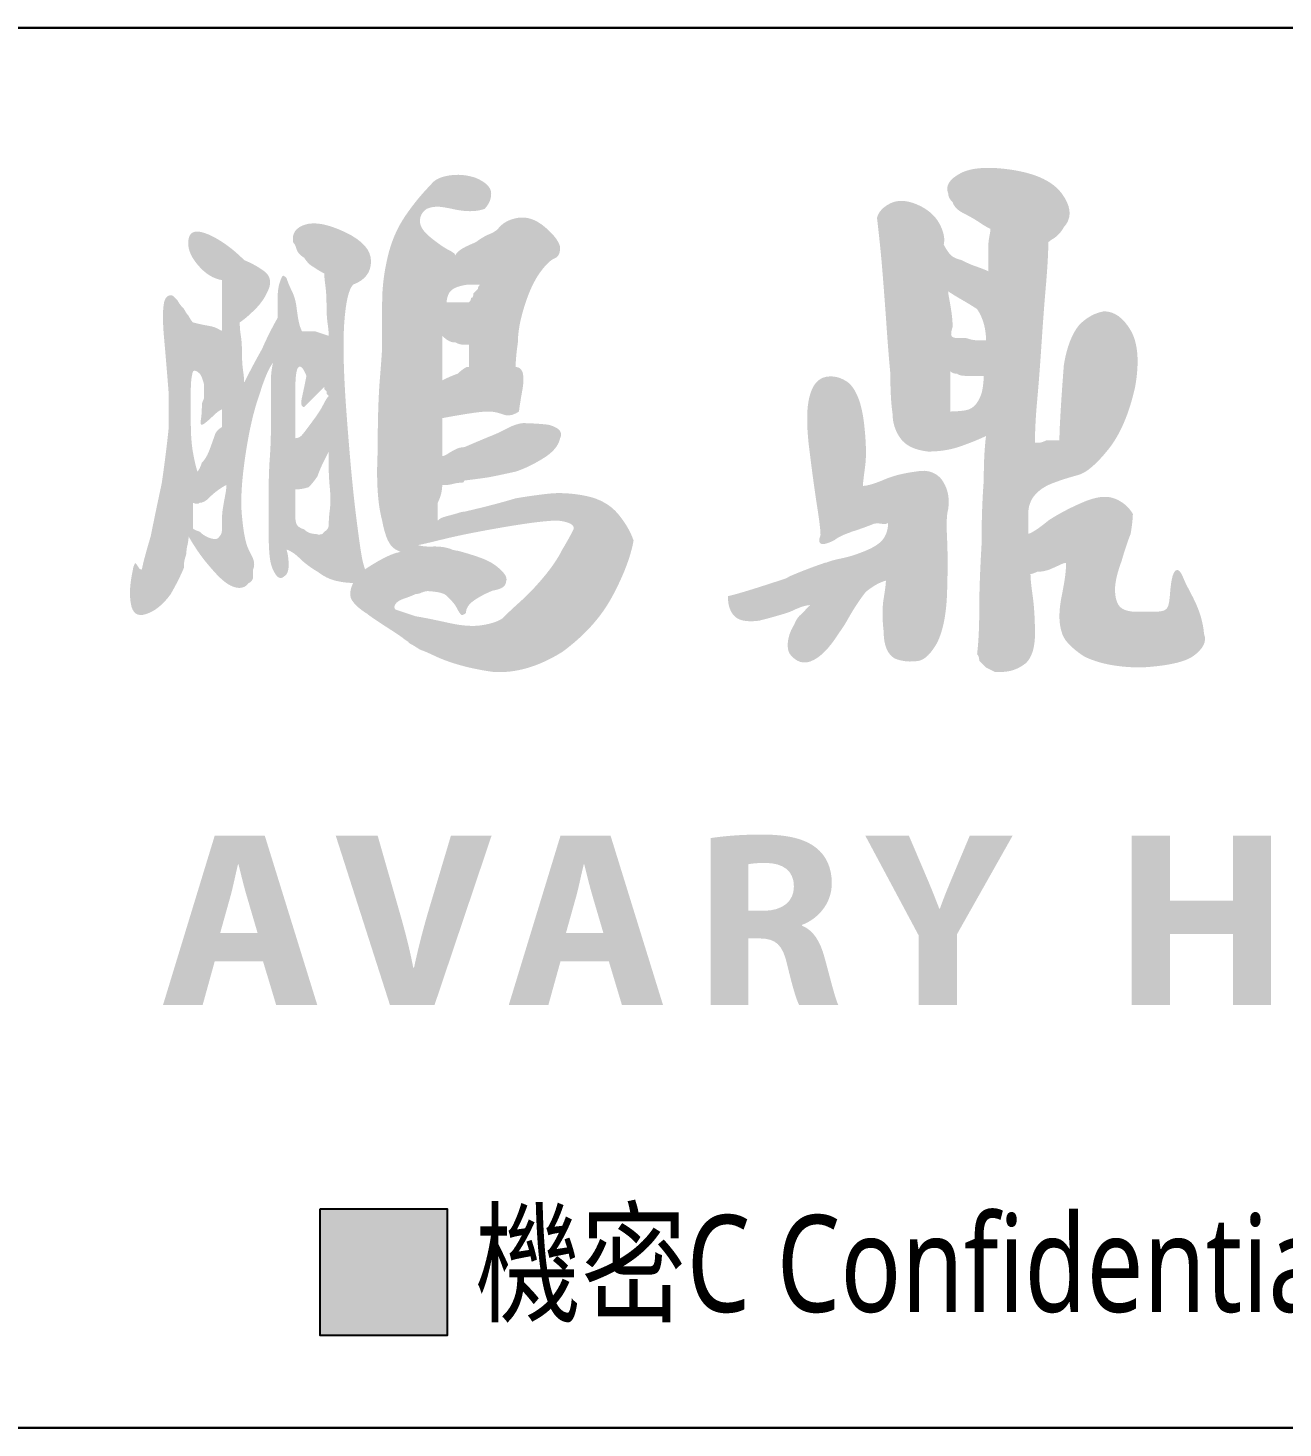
# Model space of a CAD drawing. Header units: millimetres. Extents: x -155546 to -155295, y -4579 to -4402.
# Drawn here: x -155331.83 to -155324.15, y -4554.99 to -4546.43 of the extents above; entities that cross this region are included whole.
import ezdxf

# ---------------------------------------------------------------- set-up
doc = ezdxf.new("R2010")
doc.units = ezdxf.units.MM
doc.layers.get('0').update_dxf_attribs({"lineweight": 25})
doc.layers.add('图层 1', color=7, linetype='Continuous')
doc.styles.get("Standard").update_dxf_attribs({"font": 'simplex.shx', "width": 0.8})

# ---------------------------------------------------------------- blocks, each defined once
blk = doc.blocks.new('6')
at = {"layer": '图层 1', "true_color": 0x000099}
h = blk.add_hatch(color=174, dxfattribs=at)
h.dxf.hatch_style = 2
edge = h.paths.add_edge_path()
edge.add_spline(control_points=[(32.564, 5.059), (32.503, 5.059), (32.428, 5.074), (32.338, 5.105), (32.338, 5.105), (32.157, 5.105), (32.157, 5.105), (32.097, 5.105), (32.059, 5.119), (32.044, 5.15), (32.029, 5.179), (32.037, 5.24), (32.067, 5.331), (32.067, 5.421), (32.059, 5.518), (32.044, 5.624), (32.029, 5.729), (32.014, 5.82), (31.999, 5.896), (31.984, 5.97), (31.976, 6.023), (31.976, 6.054), (32.067, 5.992), (32.165, 5.933), (32.27, 5.873), (32.376, 5.811), (32.474, 5.752), (32.564, 5.692), (32.624, 5.602), (32.669, 5.503), (32.699, 5.398), (32.729, 5.292), (32.745, 5.179), (32.745, 5.059), (32.745, 5.059), (32.564, 5.059), (32.564, 5.059)], knot_values=[0, 0, 0, 0, 1, 1, 1, 2, 2, 2, 3, 3, 3, 4, 4, 4, 5, 5, 5, 6, 6, 6, 7, 7, 7, 8, 8, 8, 9, 9, 9, 10, 10, 10, 11, 11, 11, 12, 12, 12, 12], degree=3, periodic=1)
edge = h.paths.add_edge_path()
edge.add_spline(control_points=[(37.173, -0.905), (37.127, -0.367), (36.864, -0.055), (36.75, 0.24), (36.657, 0.485), (36.53, 0.471), (36.49, 0.009), (36.45, -0.453), (36.469, -0.453), (36.027, -0.453), (36.027, -0.453), (35.818, -0.453), (35.818, -0.453), (35.637, -0.453), (35.516, -0.415), (35.456, -0.34), (35.395, -0.266), (35.365, -0.153), (35.365, -0.002), (35.365, 0.15), (35.411, 0.344), (35.501, 0.586), (35.561, 0.796), (35.621, 0.977), (35.682, 1.128), (35.711, 1.309), (35.727, 1.445), (35.727, 1.535), (35.637, 1.686), (35.508, 1.791), (35.343, 1.851), (35.177, 1.912), (34.959, 1.881), (34.688, 1.76), (34.416, 1.641), (34.191, 1.519), (34.01, 1.399), (33.829, 1.248), (33.694, 1.158), (33.603, 1.128), (33.603, 1.128), (33.603, 1.535), (33.603, 1.535), (33.603, 1.686), (33.648, 1.814), (33.739, 1.919), (33.829, 2.025), (33.957, 2.107), (34.123, 2.167), (34.288, 2.229), (34.454, 2.28), (34.62, 2.325), (34.785, 2.371), (34.988, 2.543), (35.23, 2.845), (35.471, 3.147), (35.651, 3.568), (35.773, 4.11), (35.863, 4.622), (35.832, 5.006), (35.682, 5.263), (35.531, 5.518), (35.35, 5.647), (35.14, 5.647), (34.959, 5.616), (34.793, 5.526), (34.642, 5.376), (34.491, 5.195), (34.386, 4.924), (34.326, 4.562), (34.296, 4.17), (34.273, 3.847), (34.259, 3.59), (34.243, 3.334), (34.236, 3.147), (34.236, 3.026), (34.236, 3.026), (34.123, 3.026), (34.123, 3.026), (34.123, 3.026), (33.965, 3.026), (33.965, 3.026), (33.904, 2.995), (33.859, 2.981), (33.829, 2.981), (33.829, 2.981), (33.739, 2.981), (33.739, 2.981), (33.739, 3.221), (33.754, 3.508), (33.784, 3.839), (33.814, 4.17), (33.844, 4.562), (33.874, 5.014), (33.904, 5.466), (33.934, 5.865), (33.965, 6.212), (33.994, 6.557), (34.01, 6.836), (34.01, 7.048), (34.039, 7.076), (34.07, 7.099), (34.1, 7.116), (34.13, 7.13), (34.169, 7.161), (34.214, 7.206), (34.259, 7.251), (34.288, 7.288), (34.304, 7.319), (34.318, 7.348), (34.341, 7.378), (34.371, 7.409), (34.491, 7.59), (34.461, 7.8), (34.281, 8.042), (34.1, 8.283), (33.768, 8.441), (33.287, 8.517), (32.805, 8.591), (32.451, 8.568), (32.225, 8.449), (31.999, 8.328), (31.916, 8.192), (31.976, 8.042), (31.976, 7.981), (32.006, 7.921), (32.067, 7.861), (32.097, 7.771), (32.172, 7.695), (32.293, 7.635), (32.413, 7.574), (32.519, 7.514), (32.608, 7.454), (32.699, 7.393), (32.774, 7.348), (32.835, 7.319), (32.835, 7.288), (32.828, 7.235), (32.812, 7.161), (32.797, 7.085), (32.79, 7.003), (32.79, 6.913), (32.79, 6.913), (32.79, 6.664), (32.79, 6.664), (32.79, 6.664), (32.79, 6.461), (32.79, 6.461), (32.729, 6.49), (32.654, 6.519), (32.564, 6.551), (32.474, 6.58), (32.368, 6.625), (32.248, 6.687), (32.127, 6.715), (32.044, 6.761), (31.999, 6.823), (31.954, 6.881), (31.916, 6.941), (31.886, 7.003), (31.916, 7.122), (31.886, 7.265), (31.796, 7.432), (31.705, 7.596), (31.554, 7.726), (31.344, 7.816), (31.132, 7.906), (30.952, 7.913), (30.802, 7.839), (30.651, 7.762), (30.56, 7.664), (30.531, 7.545), (30.56, 7.302), (30.591, 7.017), (30.622, 6.687), (30.651, 6.354), (30.68, 5.97), (30.712, 5.534), (30.741, 5.096), (30.771, 4.712), (30.802, 4.381), (30.802, 4.05), (30.816, 3.779), (30.847, 3.568), (30.847, 3.388), (30.899, 3.221), (31.005, 3.071), (31.11, 2.921), (31.299, 2.83), (31.57, 2.8), (31.811, 2.8), (32.037, 2.837), (32.248, 2.913), (32.458, 2.989), (32.624, 3.056), (32.745, 3.117), (32.714, 2.876), (32.699, 2.574), (32.699, 2.212), (32.669, 1.822), (32.654, 1.384), (32.654, 0.902), (32.624, 0.389), (32.608, -0.047), (32.608, -0.408), (32.608, -0.769), (32.593, -1.071), (32.564, -1.312), (32.593, -1.342), (32.608, -1.387), (32.608, -1.447), (32.639, -1.478), (32.684, -1.523), (32.745, -1.583), (32.805, -1.612), (32.865, -1.643), (32.925, -1.674), (32.925, -1.674), (33.061, -1.674), (33.061, -1.674), (33.242, -1.674), (33.407, -1.612), (33.558, -1.493), (33.678, -1.372), (33.739, -1.176), (33.739, -0.905), (33.739, -0.604), (33.723, -0.347), (33.694, -0.137), (33.663, 0.073), (33.648, 0.224), (33.648, 0.314), (33.678, 0.314), (33.723, 0.331), (33.784, 0.36), (33.874, 0.36), (33.957, 0.376), (34.033, 0.405), (34.107, 0.435), (34.175, 0.466), (34.236, 0.495), (34.296, 0.525), (34.341, 0.54), (34.371, 0.54), (34.371, 0.45), (34.363, 0.353), (34.349, 0.246), (34.333, 0.141), (34.311, 0.014), (34.281, -0.137), (34.251, -0.289), (34.236, -0.423), (34.236, -0.543), (34.236, -0.664), (34.251, -0.769), (34.281, -0.86), (34.311, -1.01), (34.461, -1.176), (34.733, -1.357), (35.034, -1.507), (35.425, -1.583), (35.908, -1.583), (36.42, -1.552), (36.766, -1.478), (36.947, -1.357), (37.157, -1.206), (37.233, -1.055), (37.173, -0.905)], knot_values=[0, 0, 0, 0, 0.352778, 0.352778, 0.352778, 0.705556, 0.705556, 0.705556, 1.058334, 1.058334, 1.058334, 1.411112, 1.411112, 1.411112, 1.76389, 1.76389, 1.76389, 2.116668, 2.116668, 2.116668, 2.469446, 2.469446, 2.469446, 2.822224, 2.822224, 2.822224, 3.175002, 3.175002, 3.175002, 3.52778, 3.52778, 3.52778, 3.880558, 3.880558, 3.880558, 4.233336, 4.233336, 4.233336, 4.586114, 4.586114, 4.586114, 4.938892, 4.938892, 4.938892, 5.29167, 5.29167, 5.29167, 5.644448, 5.644448, 5.644448, 5.997226, 5.997226, 5.997226, 6.350004, 6.350004, 6.350004, 6.702782, 6.702782, 6.702782, 7.05556, 7.05556, 7.05556, 7.408338, 7.408338, 7.408338, 7.761116, 7.761116, 7.761116, 8.113894, 8.113894, 8.113894, 8.466672, 8.466672, 8.466672, 8.81945, 8.81945, 8.81945, 9.172228, 9.172228, 9.172228, 9.525006, 9.525006, 9.525006, 9.877784, 9.877784, 9.877784, 10.230562, 10.230562, 10.230562, 10.58334, 10.58334, 10.58334, 10.936118, 10.936118, 10.936118, 11.288896, 11.288896, 11.288896, 11.641674, 11.641674, 11.641674, 11.994452, 11.994452, 11.994452, 12.34723, 12.34723, 12.34723, 12.700008, 12.700008, 12.700008, 13.052786, 13.052786, 13.052786, 13.405564, 13.405564, 13.405564, 13.758342, 13.758342, 13.758342, 14.11112, 14.11112, 14.11112, 14.463898, 14.463898, 14.463898, 14.816676, 14.816676, 14.816676, 15.169454, 15.169454, 15.169454, 15.522232, 15.522232, 15.522232, 15.87501, 15.87501, 15.87501, 16.227788, 16.227788, 16.227788, 16.580566, 16.580566, 16.580566, 16.933344, 16.933344, 16.933344, 17.286123, 17.286123, 17.286123, 17.638901, 17.638901, 17.638901, 17.991679, 17.991679, 17.991679, 18.344457, 18.344457, 18.344457, 18.697235, 18.697235, 18.697235, 19.050013, 19.050013, 19.050013, 19.402791, 19.402791, 19.402791, 19.755569, 19.755569, 19.755569, 20.108347, 20.108347, 20.108347, 20.461125, 20.461125, 20.461125, 20.813903, 20.813903, 20.813903, 21.166681, 21.166681, 21.166681, 21.519459, 21.519459, 21.519459, 21.872237, 21.872237, 21.872237, 22.225015, 22.225015, 22.225015, 22.577793, 22.577793, 22.577793, 22.930571, 22.930571, 22.930571, 23.283349, 23.283349, 23.283349, 23.636127, 23.636127, 23.636127, 23.988905, 23.988905, 23.988905, 24.341683, 24.341683, 24.341683, 24.694461, 24.694461, 24.694461, 25.047239, 25.047239, 25.047239, 25.400017, 25.400017, 25.400017, 25.752795, 25.752795, 25.752795, 26.105573, 26.105573, 26.105573, 26.458351, 26.458351, 26.458351, 26.811129, 26.811129, 26.811129, 27.163907, 27.163907, 27.163907, 27.516685, 27.516685, 27.516685, 27.869463, 27.869463, 27.869463, 28.222241, 28.222241, 28.222241, 28.575019, 28.575019, 28.575019, 28.927797, 28.927797, 28.927797, 29.280575, 29.280575, 29.280575, 29.633353, 29.633353, 29.633353, 29.986131, 29.986131, 29.986131, 30.338909, 30.338909, 30.338909, 30.691687, 30.691687, 30.691687, 31.044465, 31.044465, 31.044465, 31.397243, 31.397243, 31.397243, 31.397243], degree=3, periodic=0)
edge.add_line((37.173, -0.905), (37.173, -0.905))
edge = h.paths.add_edge_path()
edge.add_spline(control_points=[(32.677, 4.087), (32.662, 3.983), (32.624, 3.884), (32.564, 3.794), (32.503, 3.703), (32.421, 3.651), (32.315, 3.635), (32.21, 3.621), (32.112, 3.613), (32.022, 3.613), (32.022, 3.613), (32.022, 3.794), (32.022, 3.794), (32.022, 3.794), (32.022, 4.02), (32.022, 4.02), (32.022, 4.02), (32.022, 4.246), (32.022, 4.246), (32.022, 4.246), (32.022, 4.427), (32.022, 4.427), (32.052, 4.396), (32.097, 4.381), (32.157, 4.381), (32.187, 4.351), (32.248, 4.336), (32.338, 4.336), (32.338, 4.336), (32.519, 4.336), (32.519, 4.336), (32.519, 4.336), (32.699, 4.336), (32.699, 4.336), (32.699, 4.277), (32.692, 4.193), (32.677, 4.087)], knot_values=[0, 0, 0, 0, 0.352778, 0.352778, 0.352778, 0.705556, 0.705556, 0.705556, 1.058334, 1.058334, 1.058334, 1.411112, 1.411112, 1.411112, 1.76389, 1.76389, 1.76389, 2.116668, 2.116668, 2.116668, 2.469446, 2.469446, 2.469446, 2.822224, 2.822224, 2.822224, 3.175002, 3.175002, 3.175002, 3.52778, 3.52778, 3.52778, 3.880558, 3.880558, 3.880558, 4.233336, 4.233336, 4.233336, 4.233336], degree=3, periodic=0)
edge.add_line((32.677, 4.087), (32.677, 4.087))
h = blk.add_hatch(color=174, dxfattribs=at)
h.dxf.hatch_style = 2
edge = h.paths.add_edge_path()
edge.add_spline(control_points=[(21.702, 4.449), (21.702, 4.449), (21.702, 4.698), (21.702, 4.698), (21.702, 4.698), (21.702, 4.946), (21.702, 4.946), (21.702, 4.946), (21.702, 5.15), (21.702, 5.15), (21.731, 5.119), (21.77, 5.088), (21.815, 5.059), (21.86, 5.029), (21.912, 5.014), (21.973, 5.014), (22.032, 4.983), (22.085, 4.969), (22.131, 4.969), (22.131, 4.969), (22.244, 4.969), (22.244, 4.969), (22.244, 4.969), (22.244, 4.879), (22.244, 4.879), (22.244, 4.879), (22.244, 4.743), (22.244, 4.743), (22.244, 4.743), (22.244, 4.607), (22.244, 4.607), (22.244, 4.607), (22.244, 4.517), (22.244, 4.517), (22.244, 4.517), (22.199, 4.517), (22.199, 4.517), (22.138, 4.486), (22.078, 4.441), (22.018, 4.381), (21.928, 4.351), (21.821, 4.305), (21.702, 4.246), (21.702, 4.246), (21.702, 4.449), (21.702, 4.449)], knot_values=[0, 0, 0, 0, 1, 1, 1, 2, 2, 2, 3, 3, 3, 4, 4, 4, 5, 5, 5, 6, 6, 6, 7, 7, 7, 8, 8, 8, 9, 9, 9, 10, 10, 10, 11, 11, 11, 12, 12, 12, 13, 13, 13, 14, 14, 14, 15, 15, 15, 15], degree=3, periodic=1)
edge = h.paths.add_edge_path()
edge.add_spline(control_points=[(16.596, 4.042), (16.596, 4.209), (16.61, 4.336), (16.641, 4.427), (16.671, 4.457), (16.716, 4.441), (16.777, 4.381), (16.806, 4.351), (16.836, 4.276), (16.867, 4.155), (16.867, 4.155), (16.867, 3.884), (16.867, 3.884), (16.836, 3.824), (16.821, 3.779), (16.821, 3.748), (16.821, 3.628), (16.814, 3.522), (16.799, 3.433), (16.784, 3.342), (16.806, 3.32), (16.867, 3.365), (16.927, 3.41), (16.987, 3.463), (17.048, 3.522), (17.108, 3.583), (17.168, 3.628), (17.229, 3.658), (17.229, 3.658), (17.229, 3.59), (17.229, 3.59), (17.229, 3.59), (17.229, 3.499), (17.229, 3.499), (17.229, 3.499), (17.229, 3.388), (17.229, 3.388), (17.229, 3.388), (17.229, 3.297), (17.229, 3.297), (17.168, 3.266), (17.123, 3.221), (17.093, 3.162), (17.062, 3.071), (17.025, 2.966), (16.98, 2.845), (16.935, 2.724), (16.882, 2.633), (16.821, 2.574), (16.791, 2.484), (16.761, 2.424), (16.731, 2.393), (16.701, 2.484), (16.671, 2.611), (16.641, 2.777), (16.61, 2.944), (16.596, 3.153), (16.596, 3.41), (16.596, 3.41), (16.596, 4.042), (16.596, 4.042)], knot_values=[0, 0, 0, 0, 1, 1, 1, 2, 2, 2, 3, 3, 3, 4, 4, 4, 5, 5, 5, 6, 6, 6, 7, 7, 7, 8, 8, 8, 9, 9, 9, 10, 10, 10, 11, 11, 11, 12, 12, 12, 13, 13, 13, 14, 14, 14, 15, 15, 15, 16, 16, 16, 17, 17, 17, 18, 18, 18, 19, 19, 19, 20, 20, 20, 20], degree=3, periodic=1)
edge = h.paths.add_edge_path()
edge.add_spline(control_points=[(18.719, 4.065), (18.719, 4.336), (18.742, 4.486), (18.787, 4.517), (18.832, 4.548), (18.885, 4.486), (18.945, 4.336), (18.915, 4.186), (18.885, 4.042), (18.855, 3.906), (18.824, 3.771), (18.839, 3.703), (18.9, 3.703), (18.93, 3.734), (18.99, 3.794), (19.081, 3.884), (19.171, 3.975), (19.246, 4.05), (19.307, 4.11), (19.307, 4.11), (19.307, 4.065), (19.307, 4.065), (19.307, 4.065), (19.352, 4.02), (19.352, 4.02), (19.352, 4.02), (19.352, 3.975), (19.352, 3.975), (19.352, 3.975), (19.397, 3.929), (19.397, 3.929), (19.367, 3.899), (19.329, 3.839), (19.284, 3.748), (19.239, 3.658), (19.171, 3.553), (19.081, 3.433), (18.99, 3.311), (18.923, 3.221), (18.877, 3.162), (18.832, 3.102), (18.779, 3.071), (18.719, 3.071), (18.719, 3.071), (18.719, 4.065), (18.719, 4.065)], knot_values=[0, 0, 0, 0, 1, 1, 1, 2, 2, 2, 3, 3, 3, 4, 4, 4, 5, 5, 5, 6, 6, 6, 7, 7, 7, 8, 8, 8, 9, 9, 9, 10, 10, 10, 11, 11, 11, 12, 12, 12, 13, 13, 13, 14, 14, 14, 15, 15, 15, 15], degree=3, periodic=1)
edge = h.paths.add_edge_path()
edge.add_spline(control_points=[(25.272, 1.535), (25.12, 1.715), (24.91, 1.836), (24.639, 1.896), (24.337, 1.958), (24.066, 1.971), (23.826, 1.941), (23.583, 1.912), (23.374, 1.881), (23.193, 1.851), (22.756, 1.716), (22.154, 1.58), (22.154, 1.58), (22.123, 1.58), (22.085, 1.573), (22.041, 1.557), (21.995, 1.542), (21.942, 1.528), (21.883, 1.512), (21.821, 1.497), (21.77, 1.482), (21.724, 1.467), (21.679, 1.452), (21.641, 1.429), (21.611, 1.399), (21.611, 1.399), (21.611, 1.557), (21.611, 1.557), (21.611, 1.557), (21.611, 1.76), (21.611, 1.76), (21.641, 1.822), (21.663, 1.881), (21.679, 1.941), (21.694, 2.003), (21.702, 2.062), (21.702, 2.122), (21.702, 2.122), (21.792, 2.122), (21.792, 2.122), (21.821, 2.122), (21.867, 2.13), (21.928, 2.145), (21.987, 2.161), (22.041, 2.167), (22.085, 2.167), (22.108, 2.167), (22.124, 2.171), (22.136, 2.179), (22.136, 2.179), (22.154, 2.212), (22.154, 2.212), (22.154, 2.212), (22.531, 2.257), (22.685, 2.285), (22.839, 2.315), (23.193, 2.393), (23.193, 2.393), (23.374, 2.452), (23.561, 2.543), (23.757, 2.665), (23.953, 2.785), (24.066, 2.921), (24.096, 3.071), (24.157, 3.192), (24.081, 3.282), (23.87, 3.342), (23.709, 3.365), (23.529, 3.372), (23.35, 3.378), (23.139, 3.364), (22.939, 3.215), (22.753, 3.142), (22.55, 3.062), (22.154, 2.89), (22.154, 2.89), (22.093, 2.89), (22.032, 2.876), (21.973, 2.845), (21.912, 2.814), (21.86, 2.785), (21.815, 2.755), (21.77, 2.724), (21.731, 2.709), (21.702, 2.709), (21.702, 2.709), (21.702, 2.868), (21.702, 2.868), (21.702, 2.868), (21.702, 3.094), (21.702, 3.094), (21.702, 3.094), (21.702, 3.342), (21.702, 3.342), (21.702, 3.342), (21.702, 3.478), (21.702, 3.478), (21.702, 3.478), (22.362, 3.605), (22.601, 3.613), (22.839, 3.622), (22.934, 3.532), (23.042, 3.532), (23.15, 3.532), (23.26, 3.613), (23.26, 3.613), (23.275, 3.734), (23.298, 3.877), (23.328, 4.042), (23.359, 4.209), (23.359, 4.336), (23.328, 4.427), (23.298, 4.486), (23.253, 4.517), (23.193, 4.517), (23.193, 4.638), (23.208, 4.803), (23.238, 5.014), (23.238, 5.224), (23.283, 5.472), (23.374, 5.76), (23.464, 6.046), (23.569, 6.271), (23.69, 6.438), (23.809, 6.603), (23.915, 6.7), (24.006, 6.732), (24.066, 6.761), (24.096, 6.836), (24.096, 6.958), (24.066, 7.076), (23.961, 7.212), (23.78, 7.364), (23.599, 7.514), (23.419, 7.574), (23.238, 7.545), (23.057, 7.514), (22.922, 7.438), (22.832, 7.319), (22.801, 7.288), (22.756, 7.257), (22.696, 7.228), (22.606, 7.197), (22.5, 7.138), (22.38, 7.048), (22.228, 6.986), (22.123, 6.935), (22.063, 6.89), (22.002, 6.845), (21.973, 6.805), (21.973, 6.777), (21.973, 6.805), (21.928, 6.845), (21.837, 6.89), (21.747, 6.935), (21.626, 7.017), (21.476, 7.138), (21.325, 7.257), (21.249, 7.371), (21.249, 7.477), (21.249, 7.582), (21.295, 7.664), (21.385, 7.726), (21.445, 7.754), (21.521, 7.771), (21.611, 7.771), (21.671, 7.771), (21.77, 7.754), (21.905, 7.726), (22.041, 7.695), (22.161, 7.68), (22.267, 7.68), (22.372, 7.68), (22.47, 7.695), (22.561, 7.726), (22.651, 7.816), (22.696, 7.921), (22.696, 8.042), (22.696, 8.161), (22.59, 8.268), (22.38, 8.358), (22.199, 8.418), (22.018, 8.433), (21.837, 8.404), (21.657, 8.373), (21.536, 8.313), (21.476, 8.223), (21.295, 8.042), (21.121, 7.83), (20.956, 7.59), (20.79, 7.348), (20.669, 7.071), (20.595, 6.754), (20.519, 6.438), (20.482, 6.128), (20.482, 5.828), (20.482, 5.828), (20.482, 4.969), (20.482, 4.969), (20.482, 4.879), (20.466, 4.653), (20.437, 4.291), (20.406, 3.929), (20.391, 3.433), (20.391, 2.8), (20.361, 2.197), (20.391, 1.732), (20.482, 1.399), (20.541, 1.076), (20.628, 0.882), (20.745, 0.819), (20.811, 0.778), (20.858, 0.763), (20.858, 0.763), (20.619, 0.742), (20.134, 0.409), (20.134, 0.409), (20.134, 0.409), (20.084, 0.567), (20.075, 0.631), (20.045, 0.781), (20, 1.105), (19.939, 1.602), (19.879, 2.099), (19.819, 2.755), (19.759, 3.568), (19.698, 4.381), (19.683, 4.998), (19.713, 5.421), (19.743, 5.843), (19.804, 6.099), (19.894, 6.19), (20.134, 6.28), (20.256, 6.438), (20.256, 6.664), (20.256, 6.89), (20.082, 7.085), (19.736, 7.251), (19.39, 7.415), (19.119, 7.469), (18.923, 7.409), (18.726, 7.348), (18.644, 7.228), (18.674, 7.048), (18.704, 7.017), (18.726, 6.972), (18.742, 6.913), (18.757, 6.85), (18.809, 6.791), (18.9, 6.732), (18.96, 6.642), (19.02, 6.58), (19.081, 6.551), (19.171, 6.49), (19.246, 6.444), (19.307, 6.416), (19.307, 6.354), (19.314, 6.271), (19.329, 6.167), (19.344, 6.06), (19.352, 5.933), (19.352, 5.783), (19.352, 5.631), (19.359, 5.503), (19.375, 5.398), (19.39, 5.292), (19.397, 5.21), (19.397, 5.15), (19.307, 5.179), (19.216, 5.21), (19.126, 5.24), (19.126, 5.24), (18.855, 5.24), (18.855, 5.24), (18.824, 5.3), (18.802, 5.368), (18.787, 5.443), (18.772, 5.518), (18.757, 5.617), (18.742, 5.737), (18.726, 5.857), (18.697, 5.964), (18.651, 6.054), (18.606, 6.144), (18.568, 6.235), (18.538, 6.325), (18.508, 6.354), (18.486, 6.371), (18.471, 6.371), (18.455, 6.371), (18.433, 6.325), (18.403, 6.235), (18.372, 6.144), (18.358, 6.023), (18.358, 5.873), (18.358, 5.873), (18.358, 5.512), (18.358, 5.512), (18.237, 5.3), (18.132, 5.088), (18.041, 4.879), (17.921, 4.667), (17.8, 4.441), (17.68, 4.201), (17.68, 4.26), (17.672, 4.344), (17.657, 4.449), (17.642, 4.554), (17.635, 4.675), (17.635, 4.811), (17.635, 4.946), (17.627, 5.059), (17.612, 5.15), (17.597, 5.24), (17.59, 5.331), (17.59, 5.421), (17.68, 5.481), (17.785, 5.571), (17.906, 5.692), (18.026, 5.811), (18.117, 5.947), (18.177, 6.099), (18.237, 6.248), (18.207, 6.371), (18.087, 6.461), (17.966, 6.551), (17.83, 6.625), (17.68, 6.687), (17.439, 6.926), (17.198, 7.099), (16.957, 7.206), (16.716, 7.31), (16.58, 7.28), (16.551, 7.116), (16.52, 6.949), (16.58, 6.777), (16.731, 6.597), (16.882, 6.416), (17.048, 6.309), (17.229, 6.28), (17.229, 6.28), (17.229, 6.054), (17.229, 6.054), (17.229, 6.054), (17.229, 5.737), (17.229, 5.737), (17.229, 5.737), (17.229, 5.421), (17.229, 5.421), (17.229, 5.421), (17.229, 5.263), (17.229, 5.263), (17.229, 5.246), (17.206, 5.255), (17.161, 5.285), (17.115, 5.314), (17.048, 5.337), (16.957, 5.353), (16.867, 5.368), (16.761, 5.39), (16.641, 5.421), (16.61, 5.45), (16.58, 5.495), (16.551, 5.557), (16.52, 5.586), (16.49, 5.631), (16.46, 5.692), (16.399, 5.752), (16.355, 5.811), (16.325, 5.873), (16.294, 5.902), (16.264, 5.933), (16.234, 5.964), (16.144, 5.992), (16.083, 5.947), (16.053, 5.828), (16.023, 5.676), (16.023, 5.436), (16.053, 5.105), (16.083, 4.774), (16.113, 4.412), (16.144, 4.02), (16.144, 4.02), (16.144, 3.252), (16.144, 3.252), (16.113, 2.95), (16.068, 2.588), (16.008, 2.167), (15.918, 1.745), (15.842, 1.384), (15.783, 1.083), (15.692, 0.781), (15.631, 0.557), (15.602, 0.405), (15.572, 0.405), (15.549, 0.421), (15.534, 0.45), (15.518, 0.48), (15.495, 0.511), (15.466, 0.541), (15.436, 0.48), (15.421, 0.435), (15.421, 0.405), (15.36, 0.133), (15.346, -0.093), (15.376, -0.272), (15.406, -0.483), (15.511, -0.559), (15.692, -0.498), (15.873, -0.438), (16.038, -0.302), (16.189, -0.093), (16.309, 0.118), (16.399, 0.299), (16.46, 0.45), (16.46, 0.45), (16.46, 0.541), (16.46, 0.541), (16.46, 0.57), (16.475, 0.631), (16.505, 0.721), (16.505, 0.781), (16.513, 0.841), (16.528, 0.902), (16.543, 0.962), (16.551, 1.022), (16.551, 1.083), (16.58, 1.022), (16.641, 0.924), (16.731, 0.789), (16.821, 0.653), (16.942, 0.503), (17.093, 0.337), (17.243, 0.172), (17.379, 0.073), (17.5, 0.043), (17.62, 0.014), (17.71, 0.043), (17.77, 0.133), (17.8, 0.133), (17.83, 0.163), (17.86, 0.224), (17.86, 0.224), (17.86, 0.405), (17.86, 0.405), (17.891, 0.466), (17.891, 0.541), (17.86, 0.631), (17.83, 0.691), (17.8, 0.751), (17.77, 0.812), (17.71, 0.932), (17.665, 1.158), (17.635, 1.49), (17.604, 1.791), (17.627, 2.197), (17.703, 2.709), (17.778, 3.221), (17.876, 3.643), (17.996, 3.975), (18.087, 4.276), (18.177, 4.486), (18.267, 4.607), (18.237, 4.486), (18.222, 4.351), (18.222, 4.201), (18.222, 4.201), (18.222, 3.703), (18.222, 3.703), (18.222, 3.703), (18.222, 3.207), (18.222, 3.207), (18.222, 3.056), (18.215, 2.876), (18.2, 2.665), (18.184, 2.452), (18.177, 2.206), (18.177, 1.919), (18.177, 1.919), (18.177, 1.173), (18.177, 1.173), (18.177, 0.962), (18.184, 0.789), (18.2, 0.653), (18.215, 0.518), (18.252, 0.405), (18.313, 0.315), (18.372, 0.224), (18.433, 0.208), (18.493, 0.269), (18.553, 0.299), (18.583, 0.376), (18.583, 0.495), (18.583, 0.615), (18.568, 0.721), (18.538, 0.812), (18.629, 0.781), (18.719, 0.721), (18.809, 0.631), (18.9, 0.541), (19.02, 0.45), (19.171, 0.36), (19.291, 0.269), (19.412, 0.208), (19.533, 0.179), (19.653, 0.15), (19.774, 0.133), (19.894, 0.133), (19.834, 0.014), (19.819, -0.093), (19.849, -0.182), (19.901, -0.288), (20.015, -0.393), (20.181, -0.496), (20.183, -0.499), (20.183, -0.5), (20.186, -0.501), (20.411, -0.673), (20.771, -0.88), (20.915, -0.995), (20.943, -1.017), (20.98, -1.042), (21.02, -1.067), (21.023, -1.075), (21.02, -1.078), (21.024, -1.086), (21.084, -1.116), (21.159, -1.161), (21.249, -1.221), (21.34, -1.252), (21.445, -1.297), (21.566, -1.357), (21.897, -1.507), (22.289, -1.612), (22.741, -1.674), (23.193, -1.703), (23.66, -1.568), (24.141, -1.267), (24.594, -0.935), (24.932, -0.559), (25.158, -0.137), (25.384, 0.285), (25.527, 0.66), (25.588, 0.992), (25.527, 1.173), (25.422, 1.354), (25.272, 1.535)], knot_values=[0, 0, 0, 0, 0.352778, 0.352778, 0.352778, 0.705556, 0.705556, 0.705556, 1.058334, 1.058334, 1.058334, 1.411112, 1.411112, 1.411112, 1.76389, 1.76389, 1.76389, 2.116668, 2.116668, 2.116668, 2.469446, 2.469446, 2.469446, 2.822224, 2.822224, 2.822224, 3.175002, 3.175002, 3.175002, 3.52778, 3.52778, 3.52778, 3.880558, 3.880558, 3.880558, 4.233336, 4.233336, 4.233336, 4.586114, 4.586114, 4.586114, 4.938892, 4.938892, 4.938892, 5.29167, 5.29167, 5.29167, 5.644448, 5.644448, 5.644448, 5.997226, 5.997226, 5.997226, 6.350004, 6.350004, 6.350004, 6.702782, 6.702782, 6.702782, 7.05556, 7.05556, 7.05556, 7.408338, 7.408338, 7.408338, 7.761116, 7.761116, 7.761116, 8.113894, 8.113894, 8.113894, 8.466672, 8.466672, 8.466672, 8.81945, 8.81945, 8.81945, 9.172228, 9.172228, 9.172228, 9.525006, 9.525006, 9.525006, 9.877784, 9.877784, 9.877784, 10.230562, 10.230562, 10.230562, 10.58334, 10.58334, 10.58334, 10.936118, 10.936118, 10.936118, 11.288896, 11.288896, 11.288896, 11.641674, 11.641674, 11.641674, 11.994452, 11.994452, 11.994452, 12.34723, 12.34723, 12.34723, 12.700008, 12.700008, 12.700008, 13.052786, 13.052786, 13.052786, 13.405564, 13.405564, 13.405564, 13.758342, 13.758342, 13.758342, 14.11112, 14.11112, 14.11112, 14.463898, 14.463898, 14.463898, 14.816676, 14.816676, 14.816676, 15.169454, 15.169454, 15.169454, 15.522232, 15.522232, 15.522232, 15.87501, 15.87501, 15.87501, 16.227788, 16.227788, 16.227788, 16.580566, 16.580566, 16.580566, 16.933344, 16.933344, 16.933344, 17.286123, 17.286123, 17.286123, 17.638901, 17.638901, 17.638901, 17.991679, 17.991679, 17.991679, 18.344457, 18.344457, 18.344457, 18.697235, 18.697235, 18.697235, 19.050013, 19.050013, 19.050013, 19.402791, 19.402791, 19.402791, 19.755569, 19.755569, 19.755569, 20.108347, 20.108347, 20.108347, 20.461125, 20.461125, 20.461125, 20.813903, 20.813903, 20.813903, 21.166681, 21.166681, 21.166681, 21.519459, 21.519459, 21.519459, 21.872237, 21.872237, 21.872237, 22.225015, 22.225015, 22.225015, 22.577793, 22.577793, 22.577793, 22.930571, 22.930571, 22.930571, 23.283349, 23.283349, 23.283349, 23.636127, 23.636127, 23.636127, 23.988905, 23.988905, 23.988905, 24.341683, 24.341683, 24.341683, 24.694461, 24.694461, 24.694461, 25.047239, 25.047239, 25.047239, 25.400017, 25.400017, 25.400017, 25.752795, 25.752795, 25.752795, 26.105573, 26.105573, 26.105573, 26.458351, 26.458351, 26.458351, 26.811129, 26.811129, 26.811129, 27.163907, 27.163907, 27.163907, 27.516685, 27.516685, 27.516685, 27.869463, 27.869463, 27.869463, 28.222241, 28.222241, 28.222241, 28.575019, 28.575019, 28.575019, 28.927797, 28.927797, 28.927797, 29.280575, 29.280575, 29.280575, 29.633353, 29.633353, 29.633353, 29.986131, 29.986131, 29.986131, 30.338909, 30.338909, 30.338909, 30.691687, 30.691687, 30.691687, 31.044465, 31.044465, 31.044465, 31.397243, 31.397243, 31.397243, 31.750021, 31.750021, 31.750021, 32.102799, 32.102799, 32.102799, 32.455577, 32.455577, 32.455577, 32.808355, 32.808355, 32.808355, 33.161133, 33.161133, 33.161133, 33.513911, 33.513911, 33.513911, 33.866689, 33.866689, 33.866689, 34.219467, 34.219467, 34.219467, 34.572245, 34.572245, 34.572245, 34.925023, 34.925023, 34.925023, 35.277801, 35.277801, 35.277801, 35.630579, 35.630579, 35.630579, 35.983357, 35.983357, 35.983357, 36.336135, 36.336135, 36.336135, 36.688913, 36.688913, 36.688913, 37.041691, 37.041691, 37.041691, 37.394469, 37.394469, 37.394469, 37.747247, 37.747247, 37.747247, 38.100025, 38.100025, 38.100025, 38.452803, 38.452803, 38.452803, 38.805581, 38.805581, 38.805581, 39.158359, 39.158359, 39.158359, 39.511137, 39.511137, 39.511137, 39.863915, 39.863915, 39.863915, 40.216693, 40.216693, 40.216693, 40.569471, 40.569471, 40.569471, 40.922249, 40.922249, 40.922249, 41.275027, 41.275027, 41.275027, 41.627805, 41.627805, 41.627805, 41.980583, 41.980583, 41.980583, 42.333361, 42.333361, 42.333361, 42.686139, 42.686139, 42.686139, 43.038917, 43.038917, 43.038917, 43.391695, 43.391695, 43.391695, 43.744473, 43.744473, 43.744473, 44.097251, 44.097251, 44.097251, 44.450029, 44.450029, 44.450029, 44.802807, 44.802807, 44.802807, 45.155585, 45.155585, 45.155585, 45.508363, 45.508363, 45.508363, 45.861141, 45.861141, 45.861141, 46.213919, 46.213919, 46.213919, 46.566697, 46.566697, 46.566697, 46.919475, 46.919475, 46.919475, 47.272253, 47.272253, 47.272253, 47.625031, 47.625031, 47.625031, 47.977809, 47.977809, 47.977809, 48.330587, 48.330587, 48.330587, 48.683365, 48.683365, 48.683365, 49.036143, 49.036143, 49.036143, 49.388921, 49.388921, 49.388921, 49.741699, 49.741699, 49.741699, 50.094477, 50.094477, 50.094477, 50.447255, 50.447255, 50.447255, 50.800033, 50.800033, 50.800033, 51.152812, 51.152812, 51.152812, 51.50559, 51.50559, 51.50559, 51.858368, 51.858368, 51.858368, 52.211146, 52.211146, 52.211146, 52.563924, 52.563924, 52.563924, 52.916702, 52.916702, 52.916702, 53.26948, 53.26948, 53.26948, 53.622258, 53.622258, 53.622258, 53.975036, 53.975036, 53.975036, 54.327814, 54.327814, 54.327814, 54.680592, 54.680592, 54.680592, 55.03337, 55.03337, 55.03337, 55.386148, 55.386148, 55.386148, 55.738926, 55.738926, 55.738926, 56.091704, 56.091704, 56.091704, 56.444482, 56.444482, 56.444482, 56.79726, 56.79726, 56.79726, 57.150038, 57.150038, 57.150038, 57.502816, 57.502816, 57.502816, 57.855594, 57.855594, 57.855594, 58.208372, 58.208372, 58.208372, 58.56115, 58.56115, 58.56115, 58.913928, 58.913928, 58.913928, 59.266706, 59.266706, 59.266706, 59.619484, 59.619484, 59.619484, 59.972262, 59.972262, 59.972262, 60.32504, 60.32504, 60.32504, 60.677818, 60.677818, 60.677818, 61.030596, 61.030596, 61.030596, 61.383374, 61.383374, 61.383374, 61.736152, 61.736152, 61.736152, 62.08893, 62.08893, 62.08893, 62.441708, 62.441708, 62.441708, 62.794486, 62.794486, 62.794486, 63.147264, 63.147264, 63.147264, 63.500042, 63.500042, 63.500042, 63.85282, 63.85282, 63.85282, 64.205598, 64.205598, 64.205598, 64.205598], degree=3, periodic=0)
edge.add_line((25.272, 1.535), (25.272, 1.535))
edge = h.paths.add_edge_path()
edge.add_spline(control_points=[(21.837, 6.009), (21.867, 6.067), (21.928, 6.113), (22.018, 6.144), (22.109, 6.173), (22.191, 6.19), (22.267, 6.19), (22.267, 6.19), (22.47, 6.19), (22.47, 6.19), (22.439, 6.158), (22.425, 6.128), (22.425, 6.099), (22.394, 6.067), (22.364, 6.038), (22.335, 6.009), (22.335, 5.947), (22.319, 5.919), (22.289, 5.919), (22.289, 5.888), (22.273, 5.857), (22.244, 5.828), (22.244, 5.828), (22.154, 5.828), (22.154, 5.828), (22.154, 5.828), (22.018, 5.828), (22.018, 5.828), (22.018, 5.828), (21.883, 5.828), (21.883, 5.828), (21.883, 5.828), (21.792, 5.828), (21.792, 5.828), (21.792, 5.888), (21.807, 5.947), (21.837, 6.009)], knot_values=[0, 0, 0, 0, 0.352778, 0.352778, 0.352778, 0.705556, 0.705556, 0.705556, 1.058334, 1.058334, 1.058334, 1.411112, 1.411112, 1.411112, 1.76389, 1.76389, 1.76389, 2.116668, 2.116668, 2.116668, 2.469446, 2.469446, 2.469446, 2.822224, 2.822224, 2.822224, 3.175002, 3.175002, 3.175002, 3.52778, 3.52778, 3.52778, 3.880558, 3.880558, 3.880558, 4.233336, 4.233336, 4.233336, 4.233336], degree=3, periodic=0)
edge.add_line((21.837, 6.009), (21.837, 6.009))
edge = h.paths.add_edge_path()
edge.add_spline(control_points=[(17.296, 1.919), (17.281, 1.844), (17.266, 1.76), (17.251, 1.671), (17.236, 1.58), (17.229, 1.497), (17.229, 1.422), (17.229, 1.422), (17.229, 1.219), (17.229, 1.219), (17.229, 1.158), (17.213, 1.113), (17.183, 1.083), (17.153, 1.022), (17.093, 1.007), (17.002, 1.038), (16.912, 1.067), (16.836, 1.113), (16.777, 1.173), (16.686, 1.203), (16.641, 1.226), (16.641, 1.241), (16.641, 1.241), (16.641, 1.354), (16.641, 1.354), (16.641, 1.354), (16.641, 1.49), (16.641, 1.49), (16.641, 1.49), (16.641, 1.671), (16.641, 1.671), (16.641, 1.671), (16.641, 1.76), (16.641, 1.76), (16.701, 1.732), (16.746, 1.732), (16.777, 1.76), (16.836, 1.76), (16.897, 1.791), (16.957, 1.851), (17.017, 1.912), (17.078, 1.964), (17.138, 2.009), (17.198, 2.054), (17.258, 2.093), (17.319, 2.122), (17.319, 2.062), (17.311, 1.994), (17.296, 1.919)], knot_values=[0, 0, 0, 0, 0.352778, 0.352778, 0.352778, 0.705556, 0.705556, 0.705556, 1.058334, 1.058334, 1.058334, 1.411112, 1.411112, 1.411112, 1.76389, 1.76389, 1.76389, 2.116668, 2.116668, 2.116668, 2.469446, 2.469446, 2.469446, 2.822224, 2.822224, 2.822224, 3.175002, 3.175002, 3.175002, 3.52778, 3.52778, 3.52778, 3.880558, 3.880558, 3.880558, 4.233336, 4.233336, 4.233336, 4.586114, 4.586114, 4.586114, 4.938892, 4.938892, 4.938892, 5.29167, 5.29167, 5.29167, 5.644448, 5.644448, 5.644448, 5.644448], degree=3, periodic=0)
edge.add_line((17.296, 1.919), (17.296, 1.919))
edge = h.paths.add_edge_path()
edge.add_spline(control_points=[(19.42, 1.625), (19.404, 1.506), (19.397, 1.399), (19.397, 1.309), (19.397, 1.248), (19.367, 1.203), (19.307, 1.173), (19.276, 1.113), (19.216, 1.099), (19.126, 1.128), (19.035, 1.128), (18.96, 1.158), (18.9, 1.219), (18.809, 1.248), (18.757, 1.286), (18.742, 1.331), (18.726, 1.377), (18.719, 1.422), (18.719, 1.467), (18.719, 1.467), (18.719, 1.671), (18.719, 1.671), (18.719, 1.671), (18.719, 1.873), (18.719, 1.873), (18.719, 1.873), (18.719, 2.031), (18.719, 2.031), (18.809, 2.031), (18.9, 2.048), (18.99, 2.077), (19.05, 2.138), (19.111, 2.212), (19.171, 2.303), (19.201, 2.393), (19.239, 2.484), (19.284, 2.574), (19.329, 2.665), (19.367, 2.74), (19.397, 2.8), (19.397, 2.8), (19.397, 2.484), (19.397, 2.484), (19.397, 2.364), (19.404, 2.22), (19.42, 2.054), (19.435, 1.889), (19.435, 1.745), (19.42, 1.625)], knot_values=[0, 0, 0, 0, 0.352778, 0.352778, 0.352778, 0.705556, 0.705556, 0.705556, 1.058334, 1.058334, 1.058334, 1.411112, 1.411112, 1.411112, 1.76389, 1.76389, 1.76389, 2.116668, 2.116668, 2.116668, 2.469446, 2.469446, 2.469446, 2.822224, 2.822224, 2.822224, 3.175002, 3.175002, 3.175002, 3.52778, 3.52778, 3.52778, 3.880558, 3.880558, 3.880558, 4.233336, 4.233336, 4.233336, 4.586114, 4.586114, 4.586114, 4.938892, 4.938892, 4.938892, 5.29167, 5.29167, 5.29167, 5.644448, 5.644448, 5.644448, 5.644448], degree=3, periodic=0)
edge.add_line((19.42, 1.625), (19.42, 1.625))
edge = h.paths.add_edge_path()
edge.add_spline(control_points=[(24.141, 0.812), (24.051, 0.631), (23.923, 0.443), (23.757, 0.246), (23.592, 0.05), (23.434, -0.115), (23.283, -0.249), (23.132, -0.385), (23.012, -0.498), (22.922, -0.589), (22.832, -0.649), (22.696, -0.695), (22.515, -0.724), (22.335, -0.754), (22.109, -0.74), (21.837, -0.679), (21.566, -0.619), (21.34, -0.573), (21.159, -0.543), (20.979, -0.483), (20.843, -0.438), (20.753, -0.408), (20.722, -0.378), (20.722, -0.34), (20.753, -0.294), (20.783, -0.249), (20.843, -0.212), (20.934, -0.182), (21.024, -0.153), (21.099, -0.122), (21.159, -0.093), (21.18, -0.093), (21.189, -0.089), (21.205, -0.087), (21.205, -0.087), (21.205, -0.09), (21.205, -0.09), (21.205, -0.09), (21.213, -0.087), (21.216, -0.085), (21.249, -0.081), (21.27, -0.073), (21.28, -0.062), (21.287, -0.058), (21.295, -0.057), (21.303, -0.054), (21.305, -0.056), (21.306, -0.058), (21.307, -0.06), (21.307, -0.06), (21.309, -0.053), (21.309, -0.053), (21.349, -0.04), (21.391, -0.031), (21.421, -0.034), (21.494, -0.04), (21.712, -0.049), (21.79, -0.126), (21.815, -0.153), (21.841, -0.179), (21.867, -0.204), (21.927, -0.265), (21.972, -0.325), (22.003, -0.385), (22.032, -0.446), (22.063, -0.49), (22.093, -0.52), (22.123, -0.52), (22.154, -0.505), (22.184, -0.475), (22.184, -0.385), (22.236, -0.302), (22.342, -0.227), (22.448, -0.152), (22.575, -0.085), (22.726, -0.023), (22.907, 0.005), (22.997, 0.067), (22.997, 0.157), (23.027, 0.218), (22.997, 0.292), (22.907, 0.382), (22.846, 0.443), (22.778, 0.495), (22.703, 0.541), (22.629, 0.586), (22.522, 0.631), (22.387, 0.676), (22.251, 0.721), (22.123, 0.76), (22.003, 0.789), (21.972, 0.789), (21.951, 0.8), (21.923, 0.801), (21.923, 0.801), (21.749, 0.896), (21.44, 0.869), (21.356, 0.874), (21.272, 0.879), (21.205, 0.902), (21.234, 0.902), (21.4, 0.94), (21.702, 1.015), (22.002, 1.09), (22.417, 1.173), (22.944, 1.264), (23.472, 1.354), (23.84, 1.399), (24.051, 1.399), (24.292, 1.37), (24.397, 1.309), (24.368, 1.219), (24.307, 1.099), (24.232, 0.962), (24.141, 0.812)], knot_values=[0, 0, 0, 0, 0.352778, 0.352778, 0.352778, 0.705556, 0.705556, 0.705556, 1.058334, 1.058334, 1.058334, 1.411112, 1.411112, 1.411112, 1.76389, 1.76389, 1.76389, 2.116668, 2.116668, 2.116668, 2.469446, 2.469446, 2.469446, 2.822224, 2.822224, 2.822224, 3.175002, 3.175002, 3.175002, 3.52778, 3.52778, 3.52778, 3.880558, 3.880558, 3.880558, 4.233336, 4.233336, 4.233336, 4.586114, 4.586114, 4.586114, 4.938892, 4.938892, 4.938892, 5.29167, 5.29167, 5.29167, 5.644448, 5.644448, 5.644448, 5.997226, 5.997226, 5.997226, 6.350004, 6.350004, 6.350004, 6.702782, 6.702782, 6.702782, 7.05556, 7.05556, 7.05556, 7.408338, 7.408338, 7.408338, 7.761116, 7.761116, 7.761116, 8.113894, 8.113894, 8.113894, 8.466672, 8.466672, 8.466672, 8.81945, 8.81945, 8.81945, 9.172228, 9.172228, 9.172228, 9.525006, 9.525006, 9.525006, 9.877784, 9.877784, 9.877784, 10.230562, 10.230562, 10.230562, 10.58334, 10.58334, 10.58334, 10.936118, 10.936118, 10.936118, 11.288896, 11.288896, 11.288896, 11.641674, 11.641674, 11.641674, 11.994452, 11.994452, 11.994452, 12.34723, 12.34723, 12.34723, 12.700008, 12.700008, 12.700008, 13.052786, 13.052786, 13.052786, 13.405564, 13.405564, 13.405564, 13.405564], degree=3, periodic=0)
edge.add_line((24.141, 0.812), (24.141, 0.812))
h = blk.add_hatch(color=174, dxfattribs=at)
h.dxf.hatch_style = 2
edge = h.paths.add_edge_path()
edge.add_spline(control_points=[(31.886, 2.167), (31.826, 2.288), (31.666, 2.435), (31.411, 2.406), (31.155, 2.375), (30.906, 2.329), (30.696, 2.238), (30.484, 2.148), (30.334, 2.103), (30.244, 2.103), (30.244, 2.132), (30.258, 2.261), (30.289, 2.487), (30.319, 2.713), (30.311, 3.013), (30.266, 3.391), (30.221, 3.766), (30.122, 4.03), (29.972, 4.182), (29.821, 4.301), (29.663, 4.346), (29.498, 4.317), (29.332, 4.286), (29.219, 4.151), (29.159, 3.91), (29.098, 3.668), (29.098, 3.306), (29.159, 2.826), (29.219, 2.343), (29.272, 1.959), (29.317, 1.673), (29.362, 1.388), (29.384, 1.199), (29.384, 1.108), (29.379, 1.08), (29.367, 1.054), (29.359, 1.027), (29.359, 1.021), (29.36, 1.015), (29.36, 1.01), (29.349, 0.87), (29.491, 0.916), (29.662, 0.998), (29.737, 1.058), (29.84, 1.109), (29.972, 1.153), (30.01, 1.172), (30.043, 1.182), (30.072, 1.189), (30.214, 1.236), (30.348, 1.286), (30.469, 1.334), (30.589, 1.365), (30.696, 1.293), (30.757, 1.354), (30.757, 1.234), (30.726, 1.128), (30.667, 1.038), (30.605, 0.947), (30.486, 0.864), (30.305, 0.789), (30.124, 0.714), (29.958, 0.66), (29.808, 0.631), (29.758, 0.621), (29.716, 0.611), (29.677, 0.602), (29.651, 0.596), (29.624, 0.589), (29.597, 0.579), (29.554, 0.567), (29.517, 0.554), (29.492, 0.541), (29.492, 0.543), (29.492, 0.546), (29.492, 0.548), (29.156, 0.439), (28.77, 0.273), (28.77, 0.273), (28.739, 0.257), (28.711, 0.24), (28.678, 0.224), (28.406, 0.133), (28.173, 0.059), (27.978, -0.002), (27.781, -0.063), (27.624, -0.108), (27.503, -0.137), (27.503, -0.317), (27.548, -0.453), (27.639, -0.543), (27.729, -0.634), (27.894, -0.664), (28.135, -0.634), (28.376, -0.573), (28.587, -0.514), (28.768, -0.453), (28.949, -0.363), (29.085, -0.317), (29.175, -0.317), (29.175, -0.317), (29.13, -0.355), (29.066, -0.427), (29.03, -0.462), (28.992, -0.501), (28.949, -0.543), (28.908, -0.584), (28.876, -0.645), (28.85, -0.714), (28.846, -0.719), (28.842, -0.724), (28.839, -0.73), (28.677, -0.994), (28.706, -1.24), (28.764, -1.313), (28.822, -1.386), (28.964, -1.54), (29.175, -1.462), (29.386, -1.386), (29.57, -1.177), (29.745, -0.905), (29.748, -0.901), (29.752, -0.894), (29.754, -0.89), (29.811, -0.813), (29.867, -0.73), (29.921, -0.634), (30.056, -0.393), (30.184, -0.199), (30.305, -0.047), (30.455, 0.073), (30.591, 0.15), (30.712, 0.179), (30.712, 0.118), (30.696, -0.002), (30.667, -0.182), (30.636, -0.363), (30.636, -0.589), (30.667, -0.86), (30.667, -1.131), (30.741, -1.312), (30.892, -1.402), (31.042, -1.462), (31.209, -1.478), (31.39, -1.447), (31.509, -1.417), (31.63, -1.297), (31.75, -1.086), (31.871, -0.845), (31.939, -0.505), (31.954, -0.07), (31.969, 0.367), (31.969, 0.736), (31.954, 1.038), (31.939, 1.339), (31.946, 1.535), (31.976, 1.625), (32.007, 1.836), (31.976, 2.017), (31.886, 2.167)], knot_values=[0, 0, 0, 0, 0.352778, 0.352778, 0.352778, 0.705556, 0.705556, 0.705556, 1.058334, 1.058334, 1.058334, 1.411112, 1.411112, 1.411112, 1.76389, 1.76389, 1.76389, 2.116668, 2.116668, 2.116668, 2.469446, 2.469446, 2.469446, 2.822224, 2.822224, 2.822224, 3.175002, 3.175002, 3.175002, 3.52778, 3.52778, 3.52778, 3.880558, 3.880558, 3.880558, 4.233336, 4.233336, 4.233336, 4.586114, 4.586114, 4.586114, 4.938892, 4.938892, 4.938892, 5.29167, 5.29167, 5.29167, 5.644448, 5.644448, 5.644448, 5.997226, 5.997226, 5.997226, 6.350004, 6.350004, 6.350004, 6.702782, 6.702782, 6.702782, 7.05556, 7.05556, 7.05556, 7.408338, 7.408338, 7.408338, 7.761116, 7.761116, 7.761116, 8.113894, 8.113894, 8.113894, 8.466672, 8.466672, 8.466672, 8.81945, 8.81945, 8.81945, 9.172228, 9.172228, 9.172228, 9.525006, 9.525006, 9.525006, 9.877784, 9.877784, 9.877784, 10.230562, 10.230562, 10.230562, 10.58334, 10.58334, 10.58334, 10.936118, 10.936118, 10.936118, 11.288896, 11.288896, 11.288896, 11.641674, 11.641674, 11.641674, 11.994452, 11.994452, 11.994452, 12.34723, 12.34723, 12.34723, 12.700008, 12.700008, 12.700008, 13.052786, 13.052786, 13.052786, 13.405564, 13.405564, 13.405564, 13.758342, 13.758342, 13.758342, 14.11112, 14.11112, 14.11112, 14.463898, 14.463898, 14.463898, 14.816676, 14.816676, 14.816676, 15.169454, 15.169454, 15.169454, 15.522232, 15.522232, 15.522232, 15.87501, 15.87501, 15.87501, 16.227788, 16.227788, 16.227788, 16.580566, 16.580566, 16.580566, 16.933344, 16.933344, 16.933344, 17.286123, 17.286123, 17.286123, 17.638901, 17.638901, 17.638901, 17.991679, 17.991679, 17.991679, 18.344457, 18.344457, 18.344457, 18.697235, 18.697235, 18.697235, 18.697235], degree=3, periodic=0)
edge.add_line((31.886, 2.167), (31.886, 2.167))
h = blk.add_hatch(color=174, dxfattribs=at)
h.dxf.hatch_style = 2
h.paths.add_polyline_path([(17.081, -7.552), (16.837, -8.434), (16.032, -8.434), (17.081, -5), (18.099, -5), (19.164, -8.434), (18.329, -8.434), (18.064, -7.552)])
edge = h.paths.add_edge_path()
edge.add_spline(control_points=[(17.952, -6.972), (17.952, -6.972), (17.738, -6.244), (17.738, -6.244), (17.677, -6.04), (17.615, -5.786), (17.565, -5.581), (17.565, -5.581), (17.554, -5.581), (17.554, -5.581), (17.503, -5.786), (17.453, -6.045), (17.397, -6.244), (17.397, -6.244), (17.193, -6.972), (17.193, -6.972), (17.193, -6.972), (17.952, -6.972), (17.952, -6.972)], knot_values=[0, 0, 0, 0, 1, 1, 1, 2, 2, 2, 3, 3, 3, 4, 4, 4, 5, 5, 5, 6, 6, 6, 6], degree=3, periodic=1)
h = blk.add_hatch(color=174, dxfattribs=at)
h.dxf.hatch_style = 2
edge = h.paths.add_edge_path()
edge.add_spline(control_points=[(20.64, -8.434), (20.64, -8.434), (19.54, -5), (19.54, -5), (19.54, -5), (20.391, -5), (20.391, -5), (20.391, -5), (20.808, -6.453), (20.808, -6.453), (20.925, -6.86), (21.032, -7.252), (21.114, -7.68), (21.114, -7.68), (21.129, -7.68), (21.129, -7.68), (21.216, -7.267), (21.323, -6.86), (21.44, -6.467), (21.44, -6.467), (21.878, -5), (21.878, -5), (21.878, -5), (22.703, -5), (22.703, -5), (22.703, -5), (21.546, -8.434), (21.546, -8.434), (21.546, -8.434), (20.64, -8.434), (20.64, -8.434)], knot_values=[0, 0, 0, 0, 1, 1, 1, 2, 2, 2, 3, 3, 3, 4, 4, 4, 5, 5, 5, 6, 6, 6, 7, 7, 7, 8, 8, 8, 9, 9, 9, 10, 10, 10, 10], degree=3, periodic=1)
h = blk.add_hatch(color=174, dxfattribs=at)
h.dxf.hatch_style = 2
h.paths.add_polyline_path([(24.103, -7.552), (23.858, -8.434), (23.054, -8.434), (24.103, -5), (25.121, -5), (26.185, -8.434), (25.351, -8.434), (25.086, -7.552)])
edge = h.paths.add_edge_path()
edge.add_spline(control_points=[(24.974, -6.972), (24.974, -6.972), (24.76, -6.244), (24.76, -6.244), (24.699, -6.04), (24.637, -5.786), (24.587, -5.581), (24.587, -5.581), (24.576, -5.581), (24.576, -5.581), (24.525, -5.786), (24.474, -6.045), (24.419, -6.244), (24.419, -6.244), (24.215, -6.972), (24.215, -6.972), (24.215, -6.972), (24.974, -6.972), (24.974, -6.972)], knot_values=[0, 0, 0, 0, 1, 1, 1, 2, 2, 2, 3, 3, 3, 4, 4, 4, 5, 5, 5, 6, 6, 6, 6], degree=3, periodic=1)
h = blk.add_hatch(color=174, dxfattribs=at)
h.dxf.hatch_style = 2
edge = h.paths.add_edge_path()
edge.add_spline(control_points=[(27.153, -5.047), (27.402, -5.007), (27.774, -4.975), (28.187, -4.975), (28.696, -4.975), (29.052, -5.052), (29.297, -5.246), (29.501, -5.409), (29.613, -5.648), (29.613, -5.964), (29.613, -6.401), (29.302, -6.703), (29.006, -6.809), (29.006, -6.809), (29.006, -6.824), (29.006, -6.824), (29.246, -6.921), (29.378, -7.15), (29.465, -7.467), (29.571, -7.853), (29.679, -8.3), (29.745, -8.434), (29.745, -8.434), (28.951, -8.434), (28.951, -8.434), (28.894, -8.337), (28.813, -8.057), (28.711, -7.634), (28.619, -7.206), (28.472, -7.089), (28.156, -7.084), (28.156, -7.084), (27.921, -7.084), (27.921, -7.084), (27.921, -7.084), (27.921, -8.434), (27.921, -8.434), (27.921, -8.434), (27.153, -8.434), (27.153, -8.434), (27.153, -8.434), (27.153, -5.047), (27.153, -5.047)], knot_values=[0, 0, 0, 0, 1, 1, 1, 2, 2, 2, 3, 3, 3, 4, 4, 4, 5, 5, 5, 6, 6, 6, 7, 7, 7, 8, 8, 8, 9, 9, 9, 10, 10, 10, 11, 11, 11, 12, 12, 12, 13, 13, 13, 14, 14, 14, 14], degree=3, periodic=1)
edge = h.paths.add_edge_path()
edge.add_spline(control_points=[(27.921, -6.523), (27.921, -6.523), (28.227, -6.523), (28.227, -6.523), (28.615, -6.523), (28.844, -6.33), (28.844, -6.03), (28.844, -5.714), (28.63, -5.556), (28.273, -5.551), (28.085, -5.551), (27.977, -5.566), (27.921, -5.577), (27.921, -5.577), (27.921, -6.523), (27.921, -6.523)], knot_values=[0, 0, 0, 0, 1, 1, 1, 2, 2, 2, 3, 3, 3, 4, 4, 4, 5, 5, 5, 5], degree=3, periodic=1)
h = blk.add_hatch(color=174, dxfattribs=at)
h.dxf.hatch_style = 2
edge = h.paths.add_edge_path()
edge.add_spline(control_points=[(31.38, -8.434), (31.38, -8.434), (31.38, -7.028), (31.38, -7.028), (31.38, -7.028), (30.295, -5), (30.295, -5), (30.295, -5), (31.18, -5), (31.18, -5), (31.18, -5), (31.532, -5.826), (31.532, -5.826), (31.639, -6.076), (31.71, -6.259), (31.797, -6.483), (31.797, -6.483), (31.807, -6.483), (31.807, -6.483), (31.883, -6.27), (31.964, -6.07), (32.067, -5.826), (32.067, -5.826), (32.414, -5), (32.414, -5), (32.414, -5), (33.284, -5), (33.284, -5), (33.284, -5), (32.154, -7.002), (32.154, -7.002), (32.154, -7.002), (32.154, -8.434), (32.154, -8.434), (32.154, -8.434), (31.38, -8.434), (31.38, -8.434)], knot_values=[0, 0, 0, 0, 1, 1, 1, 2, 2, 2, 3, 3, 3, 4, 4, 4, 5, 5, 5, 6, 6, 6, 7, 7, 7, 8, 8, 8, 9, 9, 9, 10, 10, 10, 11, 11, 11, 12, 12, 12, 12], degree=3, periodic=1)
h = blk.add_hatch(color=174, dxfattribs=at)
h.dxf.hatch_style = 2
h.paths.add_polyline_path([(36.481, -5), (36.481, -6.32), (37.76, -6.32), (37.76, -5), (38.534, -5), (38.534, -8.434), (37.76, -8.434), (37.76, -6.997), (36.481, -6.997), (36.481, -8.434), (35.702, -8.434), (35.702, -5)])

msp = doc.modelspace()

# ---------------------------------------------------------------- hatches: boundary and pattern name
msp.add_hatch(color=1).paths.add_polyline_path([(-155330.0404, -4553.6521), (-155329.2644, -4553.6521), (-155329.2644, -4554.4275), (-155330.0404, -4554.4275)])

# ---------------------------------------------------------------- linework, layer by layer
for p, q in [((-155415.6226, -4546.4307), (-155302.4749, -4546.4307)), ((-155302.4749, -4546.4307), (-155341.0063, -4546.4307)), ((-155341.0063, -4554.9932), (-155302.4749, -4554.9932))]:
    msp.add_line(p, q)
msp.add_lwpolyline([(-155370.9751, -4546.4307), (-155302.4749, -4546.4307), (-155302.4749, -4554.9932), (-155370.9751, -4554.9932)], close=True)
at = {"color": 1}
msp.add_lwpolyline([(-155330.0404, -4553.6521), (-155329.2644, -4553.6521), (-155329.2644, -4554.4275), (-155330.0404, -4554.4275)], close=True, dxfattribs=at)

# ---------------------------------------------------------------- block references
at = {"xscale": 0.3012700072051867, "yscale": 0.3012700072051867, "zscale": 0.3012700072051867}
msp.add_blockref('6', (-155335.8319, -4549.8648), dxfattribs=at)

# ---------------------------------------------------------------- texts
at = {"color": 2, "insert": (-155329.092, -4553.6908), "char_height": 0.5924981, "width": 7.737971, "attachment_point": 1}
msp.add_mtext('{\\fMicrosoft JhengHei|b0|i0|c136|p18;\\C1;\\fMicrosoft JhengHei|b0|i0|c136|p18;機密C \\fMicrosoft JhengHei|b0|i0|c136|p18;Confidential C}', dxfattribs=at)

doc.saveas('drawing.dxf')
